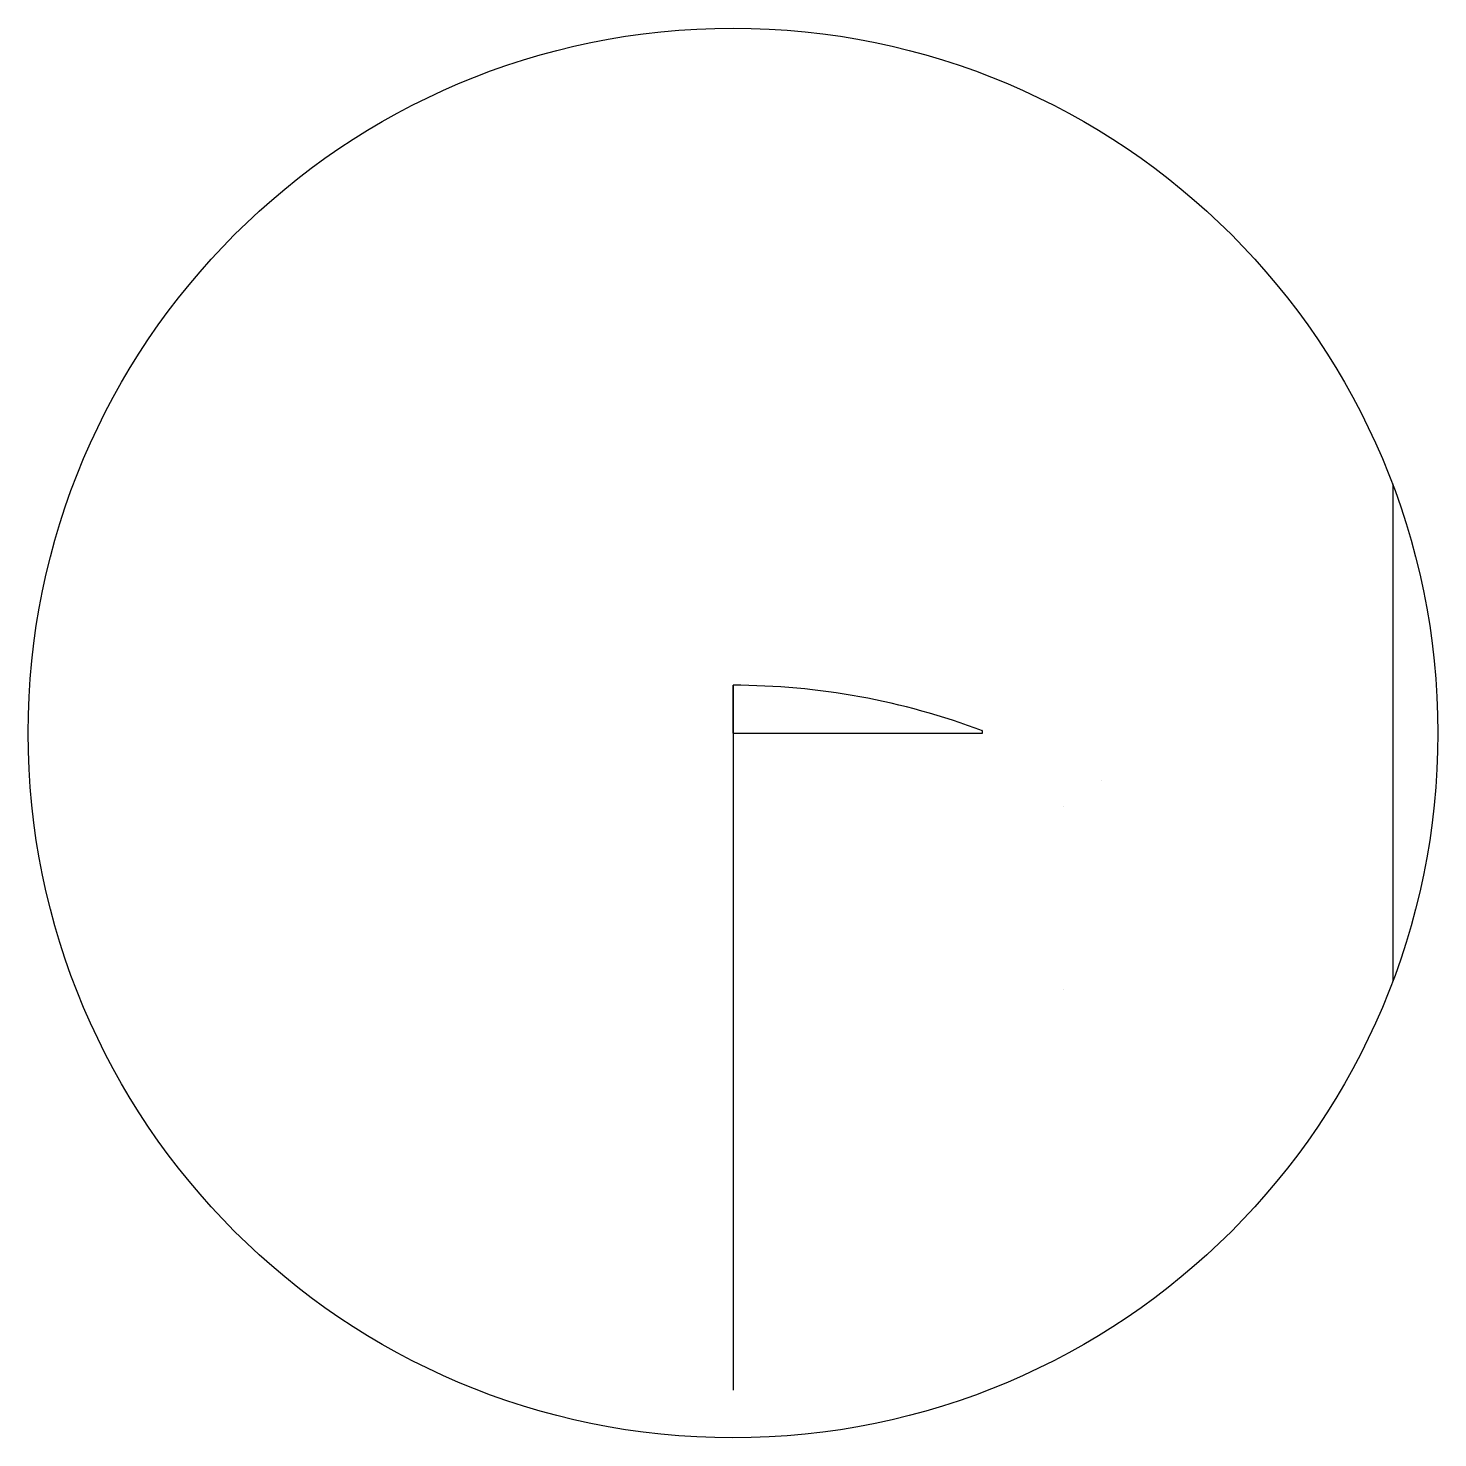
# Model space of a CAD drawing. Header units: millimetres. Extents: x -192 to 192, y -192 to 192.
import ezdxf

# ---------------------------------------------------------------- set-up
doc = ezdxf.new("R2010")
doc.units = ezdxf.units.MM
doc.layers.get('0').update_dxf_attribs({"lineweight": 25})
doc.layers.add('lens1', color=7, linetype='Continuous', lineweight=25)

msp = doc.modelspace()

# ---------------------------------------------------------------- linework, layer by layer
for p, q in [((179.74, 67.91), (179.74, -67.52)), ((0, 13), (0, -179)), ((100.25, -13.06), (100.25, -13.06)), ((90, -20), (90, -20)), ((90, -70), (90, -70))]:
    msp.add_line(p, q)
msp.add_circle((0, 0), 192)
at = {"layer": 'lens1'}
for p, q in [((0, 0), (0, 13)), ((68, 1), (68, 1)), ((68, 0), (68, 0.56)), ((0, 0), (68, 0)), ((0, -100), (0, -100))]:
    msp.add_line(p, q, dxfattribs=at)
msp.add_arc((0, -179), 192, 69.2576, 90, dxfattribs=at)

doc.saveas('drawing.dxf')
